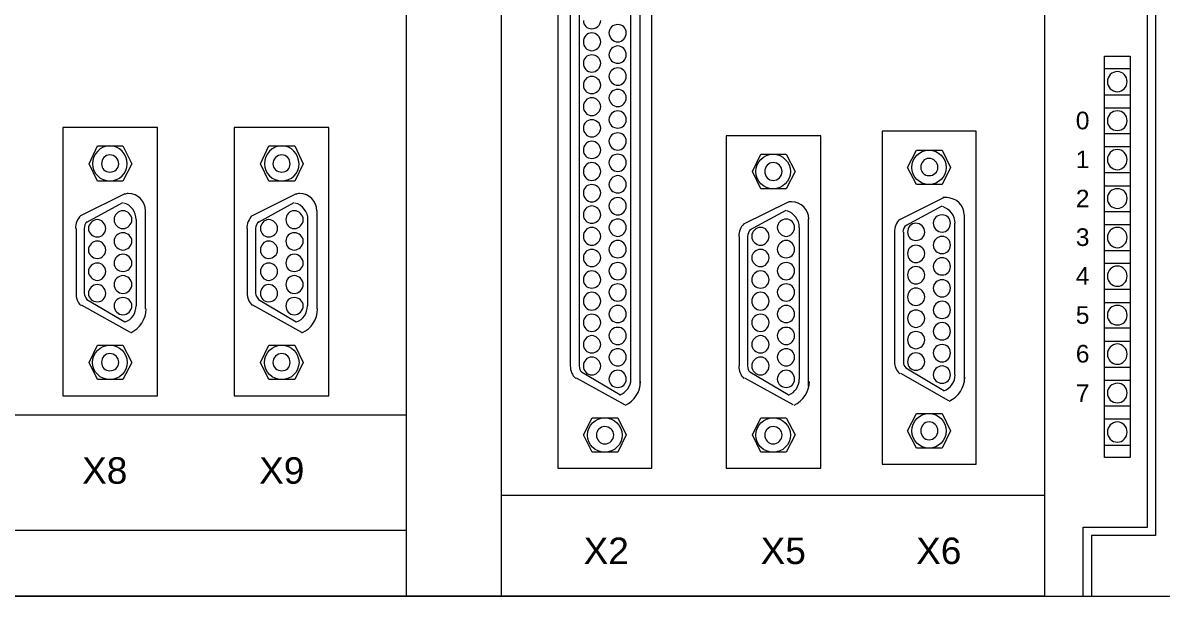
# Model space of a CAD drawing. Header units: millimetres. Extents: x -5035 to 14510, y -7775 to 12.
# Drawn here: x 1216 to 1340.8, y -1924.5 to -1861.6 of the extents above; entities that cross this region are included whole.
import ezdxf

# ---------------------------------------------------------------- set-up
doc = ezdxf.new("R2010")
doc.units = ezdxf.units.MM
doc.layers.add('eProC - L2', color=41, linetype='Continuous', lineweight=20)
doc.styles.get("Standard").update_dxf_attribs({"font": 'arial.ttf'})

msp = doc.modelspace()

# ---------------------------------------------------------------- linework, layer by layer
at = {"layer": 'eProC - L2', "lineweight": 13}
for p, q in [((1268.42, -1799.46), (1268.42, -1924.46)), ((1327.92, -1799.46), (1327.92, -1924.46)), ((1327.92, -1799.46), (1327.92, -1924.46)), ((1340.11, -1806.04), (1340.11, -1917.81)), ((1339.2, -1916.9), (1339.2, -1807.02)), ((1274.61, -1833.74), (1274.61, -1910.44)), ((1284.91, -1910.44), (1284.91, -1833.74)), ((1258, -1837.32), (1258, -1924.46)), ((1283.61, -1842.86), (1283.61, -1901.45)), ((1275.98, -1844.75), (1275.98, -1899.23)), ((1276.96, -1844.75), (1276.96, -1899.23)), ((1282.56, -1843.84), (1282.56, -1900.67)), ((1334.51, -1909.27), (1334.51, -1865.28)), ((1334.51, -1865.28), (1337.31, -1865.28)), ((1337.31, -1865.28), (1337.31, -1909.27)), ((1334.51, -1866.65), (1337.31, -1866.65)), ((1334.51, -1869.52), (1337.31, -1869.52)), ((1334.51, -1870.95), (1337.31, -1870.95)), ((1230.75, -1873.1), (1220.39, -1873.1)), ((1220.39, -1873.1), (1220.39, -1902.49)), ((1230.75, -1902.49), (1230.75, -1873.1)), ((1249.52, -1873.1), (1239.16, -1873.1)), ((1239.16, -1873.1), (1239.16, -1902.49)), ((1249.52, -1902.49), (1249.52, -1873.1)), ((1320.43, -1873.49), (1310.13, -1873.49)), ((1310.13, -1873.49), (1310.13, -1909.99)), ((1320.43, -1909.99), (1320.43, -1873.49)), ((1303.42, -1874.01), (1293.06, -1874.01)), ((1293.06, -1874.01), (1293.06, -1910.44)), ((1303.42, -1910.44), (1303.42, -1874.01)), ((1334.51, -1873.75), (1337.31, -1873.75)), ((1223.26, -1877.08), (1224.17, -1875.12)), ((1224.17, -1875.12), (1226.97, -1875.12)), ((1226.97, -1875.12), (1227.95, -1877.08)), ((1242.03, -1877.08), (1242.94, -1875.12)), ((1242.94, -1875.12), (1245.81, -1875.12)), ((1245.81, -1875.12), (1246.72, -1877.08)), ((1295.93, -1877.92), (1296.84, -1876.03)), ((1296.84, -1876.03), (1299.64, -1876.03)), ((1299.64, -1876.03), (1300.62, -1877.92)), ((1312.93, -1877.47), (1313.91, -1875.58)), ((1313.91, -1875.58), (1316.71, -1875.58)), ((1316.71, -1875.58), (1317.63, -1877.47)), ((1334.51, -1875.19), (1337.31, -1875.19)), ((1224.17, -1878.97), (1223.26, -1877.08)), ((1227.95, -1877.08), (1226.97, -1878.97)), ((1242.94, -1878.97), (1242.03, -1877.08)), ((1246.72, -1877.08), (1245.81, -1878.97)), ((1296.84, -1879.81), (1295.93, -1877.92)), ((1300.62, -1877.92), (1299.64, -1879.81)), ((1313.91, -1879.36), (1312.93, -1877.47)), ((1317.63, -1877.47), (1316.71, -1879.36)), ((1334.51, -1878.05), (1337.31, -1878.05)), ((1226.97, -1878.97), (1224.17, -1878.97)), ((1245.81, -1878.97), (1242.94, -1878.97)), ((1299.64, -1879.81), (1296.84, -1879.81)), ((1316.71, -1879.36), (1313.91, -1879.36)), ((1334.51, -1879.49), (1337.31, -1879.49)), ((1222.35, -1882.75), (1227.23, -1880.34)), ((1241.18, -1882.75), (1246, -1880.34)), ((1312.09, -1883.2), (1316.91, -1880.79)), ((1223, -1883.46), (1226.97, -1881.31)), ((1229.39, -1882.23), (1229.39, -1892.98)), ((1241.83, -1883.46), (1245.74, -1881.31)), ((1248.22, -1882.23), (1248.22, -1892.98)), ((1295.01, -1883.66), (1299.9, -1881.25)), ((1295.66, -1884.31), (1299.64, -1882.16)), ((1312.74, -1883.85), (1316.71, -1881.7)), ((1334.51, -1882.29), (1337.31, -1882.29)), ((1228.41, -1883.2), (1228.41, -1892.65)), ((1247.18, -1883.2), (1247.18, -1892.65)), ((1302.05, -1883.14), (1302.05, -1901.45)), ((1318.08, -1883.59), (1318.08, -1900.21)), ((1319.13, -1882.68), (1319.13, -1900.99)), ((1221.83, -1884.18), (1221.83, -1891.28)), ((1222.74, -1884.18), (1222.74, -1891.28)), ((1240.59, -1884.18), (1240.59, -1891.28)), ((1241.51, -1884.18), (1241.51, -1891.28)), ((1301.07, -1884.05), (1301.07, -1900.67)), ((1311.5, -1884.57), (1311.5, -1898.78)), ((1312.48, -1884.57), (1312.48, -1898.78)), ((1334.51, -1883.72), (1337.31, -1883.72)), ((1294.49, -1885.03), (1294.49, -1899.23)), ((1295.4, -1885.03), (1295.4, -1899.23)), ((1334.51, -1886.59), (1337.31, -1886.59)), ((1334.51, -1887.96), (1337.31, -1887.96)), ((1334.51, -1890.83), (1337.31, -1890.83)), ((1223, -1891.94), (1227.17, -1894.41)), ((1241.83, -1891.94), (1245.94, -1894.41)), ((1334.51, -1892.26), (1337.31, -1892.26)), ((1222.41, -1892.52), (1227.76, -1895.52)), ((1241.18, -1892.52), (1246.53, -1895.52)), ((1334.51, -1895.06), (1337.31, -1895.06)), ((1223.26, -1898.84), (1224.17, -1896.95)), ((1224.17, -1896.95), (1226.97, -1896.95)), ((1226.97, -1896.95), (1227.95, -1898.84)), ((1242.03, -1898.84), (1242.94, -1896.95)), ((1242.94, -1896.95), (1245.81, -1896.95)), ((1245.81, -1896.95), (1246.72, -1898.84)), ((1334.51, -1896.5), (1337.31, -1896.5)), ((1224.17, -1900.73), (1223.26, -1898.84)), ((1227.95, -1898.84), (1226.97, -1900.73)), ((1242.94, -1900.73), (1242.03, -1898.84)), ((1246.72, -1898.84), (1245.81, -1900.73)), ((1312.74, -1899.43), (1316.91, -1901.91)), ((1334.51, -1899.36), (1337.31, -1899.36)), ((1226.97, -1900.73), (1224.17, -1900.73)), ((1245.81, -1900.73), (1242.94, -1900.73)), ((1276.63, -1900.54), (1281.91, -1903.47)), ((1277.22, -1899.89), (1281.39, -1902.36)), ((1295.08, -1900.54), (1300.36, -1903.47)), ((1295.66, -1899.89), (1299.84, -1902.36)), ((1312.15, -1900.02), (1317.43, -1903.01)), ((1334.51, -1900.8), (1337.31, -1900.8)), ((1220.39, -1902.49), (1230.75, -1902.49)), ((1239.16, -1902.49), (1249.52, -1902.49)), ((1334.51, -1903.6), (1337.31, -1903.6)), ((1213.48, -1904.58), (1258, -1904.58)), ((1312.93, -1906.34), (1313.91, -1904.45)), ((1313.91, -1904.45), (1316.71, -1904.45)), ((1316.71, -1904.45), (1317.63, -1906.34)), ((1277.42, -1906.79), (1278.39, -1904.91)), ((1278.39, -1904.91), (1281.2, -1904.91)), ((1281.2, -1904.91), (1282.11, -1906.79)), ((1295.93, -1906.79), (1296.84, -1904.91)), ((1296.84, -1904.91), (1299.64, -1904.91)), ((1299.64, -1904.91), (1300.62, -1906.79)), ((1334.51, -1905.04), (1337.31, -1905.04)), ((1278.39, -1908.68), (1277.42, -1906.79)), ((1282.11, -1906.79), (1281.2, -1908.68)), ((1296.84, -1908.68), (1295.93, -1906.79)), ((1300.62, -1906.79), (1299.64, -1908.68)), ((1313.91, -1908.23), (1312.93, -1906.34)), ((1317.63, -1906.34), (1316.71, -1908.23)), ((1316.71, -1908.23), (1313.91, -1908.23)), ((1334.51, -1907.9), (1337.31, -1907.9)), ((1281.2, -1908.68), (1278.39, -1908.68)), ((1299.64, -1908.68), (1296.84, -1908.68)), ((1337.31, -1909.27), (1334.51, -1909.27)), ((1274.61, -1910.44), (1284.91, -1910.44)), ((1293.06, -1910.44), (1303.42, -1910.44)), ((1310.13, -1909.99), (1320.43, -1909.99)), ((1268.42, -1913.38), (1327.92, -1913.38)), ((1171.12, -1917.22), (1258, -1917.22)), ((1332.16, -1924.46), (1332.16, -1916.9)), ((1332.16, -1916.9), (1339.2, -1916.9)), ((1340.11, -1917.81), (1333.07, -1917.81)), ((1333.07, -1917.81), (1333.07, -1924.46)), ((1327.92, -1924.46), (1169.23, -1924.46)), ((1327.92, -1924.46), (1369.24, -1924.46))]:
    msp.add_line(p, q, dxfattribs=at)
at = {"layer": 'eProC - L2', "color": 251, "lineweight": 9, "true_color": 0x535353}
msp.add_line((1169.23, -1924.46), (1369.24, -1924.46), dxfattribs=at)
at = {"layer": 'eProC - L2', "lineweight": 13}
for centre in [(1298.2, -1877.93), (1298.2, -1877.93), (1315.28, -1877.47), (1315.28, -1877.47), (1225.54, -1898.84), (1244.37, -1898.84), (1315.28, -1906.34), (1279.76, -1906.8), (1298.2, -1906.8)]:
    msp.add_circle(centre, 1.89, dxfattribs=at)
for centre, radius, start, end in [((1335.95, -1872.4), 1.03, 269.2488, 0.6789), ((1225.54, -1877.07), 1.89, 180.0369, 359.9631), ((1225.54, -1877.07), 1.89, 180.0369, 359.9631), ((1244.38, -1877.07), 1.89, 180.0282, 359.9631), ((1244.38, -1877.07), 1.89, 180.0282, 359.9631), ((1335.95, -1880.84), 1.03, 359.3106, 90.688), ((1227.56, -1882.23), 1.89, 0.0282, 89.9298), ((1246.33, -1882.23), 1.89, 0.0369, 89.9618), ((1317.23, -1882.68), 1.89, 0.0369, 89.9618), ((1300.22, -1883.14), 1.89, 0.0369, 89.9618), ((1223.78, -1884.17), 2.02, 135.2107, 180.2671), ((1223.81, -1884.17), 1.08, 134.1908, 180.5564), ((1242.59, -1884.17), 1.08, 134.3107, 180.4365), ((1313.52, -1884.56), 2.02, 135.2391, 180.293), ((1245.43, -1892.98), 2.85, 293.9216, 0.0153), ((1335.95, -1893.71), 1.03, 269.265, 0.7363), ((1280.82, -1900.93), 2.85, 293.9635, 0.0149), ((1316.34, -1900.47), 2.85, 293.9635, 0.0149), ((1335.95, -1902.16), 1.03, 359.3211, 90.7512)]:
    msp.add_arc(centre, radius, start, end, dxfattribs=at)
for points in [[(1277.41, -1861.37), (1277.41, -1861.89), (1277.81, -1862.28), (1278.33, -1862.28)], [(1278.33, -1862.28), (1278.85, -1862.28), (1279.31, -1861.89), (1279.31, -1861.37)], [(1281.2, -1861.83), (1280.67, -1861.83), (1280.22, -1862.22), (1280.22, -1862.74)], [(1282.11, -1862.74), (1282.11, -1862.22), (1281.72, -1861.83), (1281.2, -1861.83)], [(1278.33, -1862.74), (1277.81, -1862.74), (1277.41, -1863.19), (1277.41, -1863.72)], [(1279.31, -1863.72), (1279.31, -1863.19), (1278.85, -1862.74), (1278.33, -1862.74)], [(1280.22, -1862.74), (1280.22, -1863.26), (1280.67, -1863.72), (1281.2, -1863.72)], [(1281.2, -1863.72), (1281.72, -1863.72), (1282.11, -1863.26), (1282.11, -1862.74)], [(1277.41, -1863.72), (1277.41, -1864.24), (1277.81, -1864.69), (1278.33, -1864.69)], [(1278.33, -1864.69), (1278.85, -1864.69), (1279.31, -1864.24), (1279.31, -1863.72)], [(1281.2, -1864.17), (1280.67, -1864.17), (1280.22, -1864.63), (1280.22, -1865.15)], [(1282.11, -1865.15), (1282.11, -1864.63), (1281.72, -1864.17), (1281.2, -1864.17)], [(1278.33, -1865.15), (1277.81, -1865.15), (1277.41, -1865.54), (1277.41, -1866.06)], [(1277.41, -1866.06), (1277.41, -1866.58), (1277.81, -1867.04), (1278.33, -1867.04)], [(1279.31, -1866.06), (1279.31, -1865.54), (1278.85, -1865.15), (1278.33, -1865.15)], [(1278.33, -1867.04), (1278.85, -1867.04), (1279.31, -1866.58), (1279.31, -1866.06)], [(1280.22, -1865.15), (1280.22, -1865.67), (1280.67, -1866.06), (1281.2, -1866.06)], [(1281.2, -1866.06), (1281.72, -1866.06), (1282.11, -1865.67), (1282.11, -1865.15)], [(1281.2, -1866.58), (1280.67, -1866.58), (1280.22, -1866.98), (1280.22, -1867.5)], [(1282.11, -1867.5), (1282.11, -1866.98), (1281.72, -1866.58), (1281.2, -1866.58)], [(1335.94, -1866.97), (1335.29, -1866.97), (1334.83, -1867.5), (1334.83, -1868.08)], [(1336.98, -1868.08), (1336.98, -1867.5), (1336.52, -1866.97), (1335.94, -1866.97)], [(1278.33, -1867.5), (1277.81, -1867.5), (1277.41, -1867.95), (1277.41, -1868.47)], [(1277.41, -1868.47), (1277.41, -1868.99), (1277.81, -1869.39), (1278.33, -1869.39)], [(1279.31, -1868.47), (1279.31, -1867.95), (1278.85, -1867.5), (1278.33, -1867.5)], [(1278.33, -1869.39), (1278.85, -1869.39), (1279.31, -1868.99), (1279.31, -1868.47)], [(1280.22, -1867.5), (1280.22, -1868.02), (1280.67, -1868.47), (1281.2, -1868.47)], [(1281.2, -1868.47), (1281.72, -1868.47), (1282.11, -1868.02), (1282.11, -1867.5)], [(1334.83, -1868.08), (1334.83, -1868.67), (1335.29, -1869.19), (1335.94, -1869.19)], [(1335.94, -1869.19), (1336.52, -1869.19), (1336.98, -1868.67), (1336.98, -1868.08)], [(1278.33, -1869.84), (1277.81, -1869.84), (1277.41, -1870.3), (1277.41, -1870.82)], [(1279.31, -1870.82), (1279.31, -1870.3), (1278.85, -1869.84), (1278.33, -1869.84)], [(1281.2, -1868.93), (1280.67, -1868.93), (1280.22, -1869.32), (1280.22, -1869.84)], [(1280.22, -1869.84), (1280.22, -1870.36), (1280.67, -1870.82), (1281.2, -1870.82)], [(1282.11, -1869.84), (1282.11, -1869.32), (1281.72, -1868.93), (1281.2, -1868.93)], [(1281.2, -1870.82), (1281.72, -1870.82), (1282.11, -1870.36), (1282.11, -1869.84)], [(1277.41, -1870.82), (1277.41, -1871.34), (1277.81, -1871.8), (1278.33, -1871.8)], [(1278.33, -1871.8), (1278.85, -1871.8), (1279.31, -1871.34), (1279.31, -1870.82)], [(1278.33, -1872.25), (1277.81, -1872.25), (1277.41, -1872.64), (1277.41, -1873.17)], [(1279.31, -1873.17), (1279.31, -1872.64), (1278.85, -1872.25), (1278.33, -1872.25)], [(1281.2, -1871.28), (1280.67, -1871.28), (1280.22, -1871.73), (1280.22, -1872.25)], [(1280.22, -1872.25), (1280.22, -1872.77), (1280.67, -1873.17), (1281.2, -1873.17)], [(1282.11, -1872.25), (1282.11, -1871.73), (1281.72, -1871.28), (1281.2, -1871.28)], [(1281.2, -1873.17), (1281.72, -1873.17), (1282.11, -1872.77), (1282.11, -1872.25)], [(1335.94, -1871.28), (1335.29, -1871.28), (1334.83, -1871.73), (1334.83, -1872.38)], [(1334.83, -1872.38), (1334.83, -1872.97), (1335.29, -1873.43), (1335.94, -1873.43)], [(1336.98, -1872.38), (1336.98, -1871.73), (1336.52, -1871.28), (1335.94, -1871.28)], [(1277.41, -1873.17), (1277.41, -1873.69), (1277.81, -1874.14), (1278.33, -1874.14)], [(1278.33, -1874.14), (1278.85, -1874.14), (1279.31, -1873.69), (1279.31, -1873.17)], [(1278.33, -1874.6), (1277.81, -1874.6), (1277.41, -1875.06), (1277.41, -1875.58)], [(1279.31, -1875.58), (1279.31, -1875.06), (1278.85, -1874.6), (1278.33, -1874.6)], [(1281.2, -1873.69), (1280.67, -1873.69), (1280.22, -1874.08), (1280.22, -1874.6)], [(1280.22, -1874.6), (1280.22, -1875.12), (1280.67, -1875.58), (1281.2, -1875.58)], [(1282.11, -1874.6), (1282.11, -1874.08), (1281.72, -1873.69), (1281.2, -1873.69)], [(1281.2, -1875.58), (1281.72, -1875.58), (1282.11, -1875.12), (1282.11, -1874.6)], [(1225.54, -1875.12), (1224.5, -1875.12), (1223.65, -1875.97), (1223.65, -1877.08)], [(1225.54, -1875.12), (1224.5, -1875.12), (1223.65, -1875.97), (1223.65, -1877.08)], [(1225.54, -1876.1), (1225.02, -1876.1), (1224.63, -1876.55), (1224.63, -1877.08)], [(1227.43, -1877.08), (1227.43, -1875.97), (1226.58, -1875.12), (1225.54, -1875.12)], [(1227.43, -1877.08), (1227.43, -1875.97), (1226.58, -1875.12), (1225.54, -1875.12)], [(1226.52, -1877.08), (1226.52, -1876.55), (1226.06, -1876.1), (1225.54, -1876.1)], [(1244.37, -1875.12), (1243.33, -1875.12), (1242.48, -1875.97), (1242.48, -1877.08)], [(1244.37, -1875.12), (1243.33, -1875.12), (1242.48, -1875.97), (1242.48, -1877.08)], [(1244.37, -1876.1), (1243.85, -1876.1), (1243.4, -1876.55), (1243.4, -1877.08)], [(1246.26, -1877.08), (1246.26, -1875.97), (1245.42, -1875.12), (1244.37, -1875.12)], [(1246.26, -1877.08), (1246.26, -1875.97), (1245.42, -1875.12), (1244.37, -1875.12)], [(1245.29, -1877.08), (1245.29, -1876.55), (1244.89, -1876.1), (1244.37, -1876.1)], [(1277.41, -1875.58), (1277.41, -1876.1), (1277.81, -1876.49), (1278.33, -1876.49)], [(1278.33, -1876.49), (1278.85, -1876.49), (1279.31, -1876.1), (1279.31, -1875.58)], [(1281.2, -1876.03), (1280.67, -1876.03), (1280.22, -1876.43), (1280.22, -1876.95)], [(1282.11, -1876.95), (1282.11, -1876.43), (1281.72, -1876.03), (1281.2, -1876.03)], [(1335.94, -1875.51), (1335.29, -1875.51), (1334.83, -1876.03), (1334.83, -1876.62)], [(1336.98, -1876.62), (1336.98, -1876.03), (1336.52, -1875.51), (1335.94, -1875.51)], [(1224.63, -1877.08), (1224.63, -1877.6), (1225.02, -1877.99), (1225.54, -1877.99)], [(1225.54, -1877.99), (1226.06, -1877.99), (1226.52, -1877.6), (1226.52, -1877.08)], [(1243.4, -1877.08), (1243.4, -1877.6), (1243.85, -1877.99), (1244.37, -1877.99)], [(1244.37, -1877.99), (1244.89, -1877.99), (1245.29, -1877.6), (1245.29, -1877.08)], [(1278.33, -1876.95), (1277.81, -1876.95), (1277.41, -1877.4), (1277.41, -1877.92)], [(1279.31, -1877.92), (1279.31, -1877.4), (1278.85, -1876.95), (1278.33, -1876.95)], [(1280.22, -1876.95), (1280.22, -1877.47), (1280.67, -1877.92), (1281.2, -1877.92)], [(1281.2, -1877.92), (1281.72, -1877.92), (1282.11, -1877.47), (1282.11, -1876.95)], [(1298.2, -1876.95), (1297.68, -1876.95), (1297.29, -1877.4), (1297.29, -1877.92)], [(1299.18, -1877.92), (1299.18, -1877.4), (1298.73, -1876.95), (1298.2, -1876.95)], [(1315.28, -1876.49), (1314.76, -1876.49), (1314.37, -1876.95), (1314.37, -1877.47)], [(1316.26, -1877.47), (1316.26, -1876.95), (1315.8, -1876.49), (1315.28, -1876.49)], [(1334.83, -1876.62), (1334.83, -1877.21), (1335.29, -1877.73), (1335.94, -1877.73)], [(1335.94, -1877.73), (1336.52, -1877.73), (1336.98, -1877.21), (1336.98, -1876.62)], [(1277.41, -1877.92), (1277.41, -1878.44), (1277.81, -1878.9), (1278.33, -1878.9)], [(1278.33, -1878.9), (1278.85, -1878.9), (1279.31, -1878.44), (1279.31, -1877.92)], [(1281.2, -1878.38), (1280.67, -1878.38), (1280.22, -1878.84), (1280.22, -1879.36)], [(1282.11, -1879.36), (1282.11, -1878.84), (1281.72, -1878.38), (1281.2, -1878.38)], [(1297.29, -1877.92), (1297.29, -1878.44), (1297.68, -1878.9), (1298.2, -1878.9)], [(1298.2, -1878.9), (1298.73, -1878.9), (1299.18, -1878.44), (1299.18, -1877.92)], [(1314.37, -1877.47), (1314.37, -1877.99), (1314.76, -1878.38), (1315.28, -1878.38)], [(1315.28, -1878.38), (1315.8, -1878.38), (1316.26, -1877.99), (1316.26, -1877.47)], [(1278.33, -1879.36), (1277.81, -1879.36), (1277.41, -1879.75), (1277.41, -1880.27)], [(1279.31, -1880.27), (1279.31, -1879.75), (1278.85, -1879.36), (1278.33, -1879.36)], [(1280.22, -1879.36), (1280.22, -1879.88), (1280.67, -1880.27), (1281.2, -1880.27)], [(1281.2, -1880.27), (1281.72, -1880.27), (1282.11, -1879.88), (1282.11, -1879.36)], [(1335.94, -1879.81), (1335.29, -1879.81), (1334.83, -1880.27), (1334.83, -1880.86)], [(1227.56, -1880.34), (1227.37, -1880.34), (1227.23, -1880.4), (1227.1, -1880.4)], [(1246.33, -1880.34), (1246.2, -1880.34), (1246, -1880.4), (1245.87, -1880.4)], [(1277.41, -1880.27), (1277.41, -1880.79), (1277.81, -1881.25), (1278.33, -1881.25)], [(1278.33, -1881.25), (1278.85, -1881.25), (1279.31, -1880.79), (1279.31, -1880.27)], [(1281.2, -1880.79), (1280.67, -1880.79), (1280.22, -1881.18), (1280.22, -1881.7)], [(1282.11, -1881.7), (1282.11, -1881.18), (1281.72, -1880.79), (1281.2, -1880.79)], [(1317.24, -1880.79), (1317.11, -1880.79), (1316.97, -1880.79), (1316.78, -1880.79)], [(1334.83, -1880.86), (1334.83, -1881.51), (1335.29, -1881.96), (1335.94, -1881.96)], [(1335.94, -1881.96), (1336.52, -1881.96), (1336.98, -1881.51), (1336.98, -1880.86)], [(1226.97, -1882.22), (1226.45, -1882.22), (1226, -1882.68), (1226, -1883.2)], [(1227.95, -1883.2), (1227.95, -1882.68), (1227.49, -1882.22), (1226.97, -1882.22)], [(1228.41, -1883.2), (1228.41, -1882.36), (1227.89, -1881.57), (1227.04, -1881.38)], [(1245.74, -1882.22), (1245.22, -1882.22), (1244.83, -1882.68), (1244.83, -1883.2)], [(1246.72, -1883.2), (1246.72, -1882.68), (1246.26, -1882.22), (1245.74, -1882.22)], [(1247.24, -1883.2), (1247.24, -1882.36), (1246.66, -1881.57), (1245.81, -1881.38)], [(1278.33, -1881.7), (1277.81, -1881.7), (1277.41, -1882.16), (1277.41, -1882.68)], [(1279.31, -1882.68), (1279.31, -1882.16), (1278.85, -1881.7), (1278.33, -1881.7)], [(1280.22, -1881.7), (1280.22, -1882.22), (1280.67, -1882.68), (1281.2, -1882.68)], [(1281.2, -1882.68), (1281.72, -1882.68), (1282.11, -1882.22), (1282.11, -1881.7)], [(1301.07, -1884.05), (1301.07, -1883.2), (1300.49, -1882.49), (1299.71, -1882.23)], [(1300.23, -1881.25), (1300.03, -1881.25), (1299.9, -1881.25), (1299.77, -1881.31)], [(1318.15, -1883.59), (1318.15, -1882.75), (1317.56, -1882.03), (1316.78, -1881.77)], [(1224.17, -1883.2), (1223.65, -1883.2), (1223.19, -1883.66), (1223.19, -1884.18)], [(1225.08, -1884.18), (1225.08, -1883.66), (1224.69, -1883.2), (1224.17, -1883.2)], [(1226, -1883.2), (1226, -1883.72), (1226.45, -1884.18), (1226.97, -1884.18)], [(1226.97, -1884.18), (1227.49, -1884.18), (1227.95, -1883.72), (1227.95, -1883.2)], [(1241.12, -1882.75), (1240.79, -1883.14), (1240.53, -1883.66), (1240.53, -1884.18)], [(1242.94, -1883.2), (1242.42, -1883.2), (1242.03, -1883.66), (1242.03, -1884.18)], [(1243.92, -1884.18), (1243.92, -1883.66), (1243.46, -1883.2), (1242.94, -1883.2)], [(1244.83, -1883.2), (1244.83, -1883.72), (1245.22, -1884.18), (1245.74, -1884.18)], [(1245.74, -1884.18), (1246.26, -1884.18), (1246.72, -1883.72), (1246.72, -1883.2)], [(1277.41, -1882.68), (1277.41, -1883.2), (1277.81, -1883.59), (1278.33, -1883.59)], [(1278.33, -1883.59), (1278.85, -1883.59), (1279.31, -1883.2), (1279.31, -1882.68)], [(1281.2, -1883.14), (1280.67, -1883.14), (1280.22, -1883.53), (1280.22, -1884.05)], [(1282.11, -1884.05), (1282.11, -1883.53), (1281.72, -1883.14), (1281.2, -1883.14)], [(1299.64, -1883.14), (1299.12, -1883.14), (1298.66, -1883.53), (1298.66, -1884.05)], [(1300.55, -1884.05), (1300.55, -1883.53), (1300.16, -1883.14), (1299.64, -1883.14)], [(1313.84, -1883.59), (1313.32, -1883.59), (1312.93, -1884.05), (1312.93, -1884.57)], [(1314.82, -1884.57), (1314.82, -1884.05), (1314.37, -1883.59), (1313.84, -1883.59)], [(1316.71, -1882.68), (1316.19, -1882.68), (1315.74, -1883.07), (1315.74, -1883.59)], [(1315.74, -1883.59), (1315.74, -1884.11), (1316.19, -1884.57), (1316.71, -1884.57)], [(1317.63, -1883.59), (1317.63, -1883.07), (1317.23, -1882.68), (1316.71, -1882.68)], [(1316.71, -1884.57), (1317.23, -1884.57), (1317.63, -1884.11), (1317.63, -1883.59)], [(1223.19, -1884.18), (1223.19, -1884.7), (1223.65, -1885.09), (1224.17, -1885.09)], [(1224.17, -1885.09), (1224.69, -1885.09), (1225.08, -1884.7), (1225.08, -1884.18)], [(1226.97, -1884.64), (1226.45, -1884.64), (1226, -1885.03), (1226, -1885.55)], [(1227.95, -1885.55), (1227.95, -1885.03), (1227.49, -1884.64), (1226.97, -1884.64)], [(1242.03, -1884.18), (1242.03, -1884.7), (1242.42, -1885.09), (1242.94, -1885.09)], [(1242.94, -1885.09), (1243.46, -1885.09), (1243.92, -1884.7), (1243.92, -1884.18)], [(1245.74, -1884.64), (1245.22, -1884.64), (1244.83, -1885.03), (1244.83, -1885.55)], [(1246.72, -1885.55), (1246.72, -1885.03), (1246.26, -1884.64), (1245.74, -1884.64)], [(1278.33, -1884.05), (1277.81, -1884.05), (1277.41, -1884.51), (1277.41, -1885.03)], [(1279.31, -1885.03), (1279.31, -1884.51), (1278.85, -1884.05), (1278.33, -1884.05)], [(1280.22, -1884.05), (1280.22, -1884.57), (1280.67, -1885.03), (1281.2, -1885.03)], [(1281.2, -1885.03), (1281.72, -1885.03), (1282.11, -1884.57), (1282.11, -1884.05)], [(1295.01, -1883.66), (1294.62, -1883.98), (1294.43, -1884.51), (1294.43, -1885.03)], [(1295.73, -1884.31), (1295.53, -1884.51), (1295.4, -1884.77), (1295.4, -1885.03)], [(1296.84, -1884.05), (1296.31, -1884.05), (1295.86, -1884.51), (1295.86, -1885.03)], [(1297.75, -1885.03), (1297.75, -1884.51), (1297.36, -1884.05), (1296.84, -1884.05)], [(1298.66, -1884.05), (1298.66, -1884.57), (1299.12, -1885.03), (1299.64, -1885.03)], [(1299.64, -1885.03), (1300.16, -1885.03), (1300.55, -1884.57), (1300.55, -1884.05)], [(1312.8, -1883.79), (1312.54, -1883.98), (1312.41, -1884.24), (1312.41, -1884.57)], [(1312.93, -1884.57), (1312.93, -1885.09), (1313.32, -1885.48), (1313.84, -1885.48)], [(1313.84, -1885.48), (1314.37, -1885.48), (1314.82, -1885.09), (1314.82, -1884.57)], [(1335.94, -1884.05), (1335.29, -1884.05), (1334.83, -1884.57), (1334.83, -1885.16)], [(1336.98, -1885.16), (1336.98, -1884.57), (1336.52, -1884.05), (1335.94, -1884.05)], [(1224.17, -1885.55), (1223.65, -1885.55), (1223.19, -1886), (1223.19, -1886.53)], [(1225.08, -1886.53), (1225.08, -1886), (1224.69, -1885.55), (1224.17, -1885.55)], [(1226, -1885.55), (1226, -1886.07), (1226.45, -1886.53), (1226.97, -1886.53)], [(1226.97, -1886.53), (1227.49, -1886.53), (1227.95, -1886.07), (1227.95, -1885.55)], [(1242.94, -1885.55), (1242.42, -1885.55), (1242.03, -1886), (1242.03, -1886.53)], [(1243.92, -1886.53), (1243.92, -1886), (1243.46, -1885.55), (1242.94, -1885.55)], [(1244.83, -1885.55), (1244.83, -1886.07), (1245.22, -1886.53), (1245.74, -1886.53)], [(1245.74, -1886.53), (1246.26, -1886.53), (1246.72, -1886.07), (1246.72, -1885.55)], [(1277.41, -1885.03), (1277.41, -1885.55), (1277.81, -1886), (1278.33, -1886)], [(1278.33, -1886), (1278.85, -1886), (1279.31, -1885.55), (1279.31, -1885.03)], [(1281.2, -1885.48), (1280.67, -1885.48), (1280.22, -1885.94), (1280.22, -1886.46)], [(1282.11, -1886.46), (1282.11, -1885.94), (1281.72, -1885.48), (1281.2, -1885.48)], [(1295.86, -1885.03), (1295.86, -1885.55), (1296.31, -1886), (1296.84, -1886)], [(1296.84, -1886), (1297.36, -1886), (1297.75, -1885.55), (1297.75, -1885.03)], [(1299.64, -1885.48), (1299.12, -1885.48), (1298.66, -1885.94), (1298.66, -1886.46)], [(1300.55, -1886.46), (1300.55, -1885.94), (1300.16, -1885.48), (1299.64, -1885.48)], [(1313.84, -1886.01), (1313.32, -1886.01), (1312.93, -1886.4), (1312.93, -1886.92)], [(1314.82, -1886.92), (1314.82, -1886.4), (1314.37, -1886.01), (1313.84, -1886.01)], [(1316.71, -1885.03), (1316.19, -1885.03), (1315.74, -1885.48), (1315.74, -1886)], [(1315.74, -1886), (1315.74, -1886.53), (1316.19, -1886.92), (1316.71, -1886.92)], [(1317.63, -1886), (1317.63, -1885.48), (1317.23, -1885.03), (1316.71, -1885.03)], [(1316.71, -1886.92), (1317.23, -1886.92), (1317.63, -1886.53), (1317.63, -1886)], [(1334.83, -1885.16), (1334.83, -1885.75), (1335.29, -1886.27), (1335.94, -1886.27)], [(1335.94, -1886.27), (1336.52, -1886.27), (1336.98, -1885.75), (1336.98, -1885.16)], [(1223.19, -1886.53), (1223.19, -1887.05), (1223.65, -1887.44), (1224.17, -1887.44)], [(1224.17, -1887.44), (1224.69, -1887.44), (1225.08, -1887.05), (1225.08, -1886.53)], [(1226.97, -1886.98), (1226.45, -1886.98), (1226, -1887.44), (1226, -1887.96)], [(1227.95, -1887.96), (1227.95, -1887.44), (1227.49, -1886.98), (1226.97, -1886.98)], [(1242.03, -1886.53), (1242.03, -1887.05), (1242.42, -1887.44), (1242.94, -1887.44)], [(1242.94, -1887.44), (1243.46, -1887.44), (1243.92, -1887.05), (1243.92, -1886.53)], [(1245.74, -1886.98), (1245.22, -1886.98), (1244.83, -1887.44), (1244.83, -1887.96)], [(1246.72, -1887.96), (1246.72, -1887.44), (1246.26, -1886.98), (1245.74, -1886.98)], [(1278.33, -1886.46), (1277.81, -1886.46), (1277.41, -1886.85), (1277.41, -1887.37)], [(1277.41, -1887.37), (1277.41, -1887.89), (1277.81, -1888.35), (1278.33, -1888.35)], [(1279.31, -1887.37), (1279.31, -1886.85), (1278.85, -1886.46), (1278.33, -1886.46)], [(1278.33, -1888.35), (1278.85, -1888.35), (1279.31, -1887.89), (1279.31, -1887.37)], [(1280.22, -1886.46), (1280.22, -1886.98), (1280.67, -1887.37), (1281.2, -1887.37)], [(1281.2, -1887.37), (1281.72, -1887.37), (1282.11, -1886.98), (1282.11, -1886.46)], [(1296.84, -1886.46), (1296.31, -1886.46), (1295.86, -1886.85), (1295.86, -1887.37)], [(1295.86, -1887.37), (1295.86, -1887.89), (1296.31, -1888.35), (1296.84, -1888.35)], [(1297.75, -1887.37), (1297.75, -1886.85), (1297.36, -1886.46), (1296.84, -1886.46)], [(1296.84, -1888.35), (1297.36, -1888.35), (1297.75, -1887.89), (1297.75, -1887.37)], [(1298.66, -1886.46), (1298.66, -1886.98), (1299.12, -1887.37), (1299.64, -1887.37)], [(1299.64, -1887.37), (1300.16, -1887.37), (1300.55, -1886.98), (1300.55, -1886.46)], [(1312.93, -1886.92), (1312.93, -1887.44), (1313.32, -1887.9), (1313.84, -1887.9)], [(1313.84, -1887.9), (1314.37, -1887.9), (1314.82, -1887.44), (1314.82, -1886.92)], [(1316.71, -1887.37), (1316.19, -1887.37), (1315.74, -1887.83), (1315.74, -1888.35)], [(1317.63, -1888.35), (1317.63, -1887.83), (1317.23, -1887.37), (1316.71, -1887.37)], [(1224.17, -1887.96), (1223.65, -1887.96), (1223.19, -1888.35), (1223.19, -1888.87)], [(1225.08, -1888.87), (1225.08, -1888.35), (1224.69, -1887.96), (1224.17, -1887.96)], [(1226, -1887.96), (1226, -1888.48), (1226.45, -1888.87), (1226.97, -1888.87)], [(1226.97, -1888.87), (1227.49, -1888.87), (1227.95, -1888.48), (1227.95, -1887.96)], [(1242.94, -1887.96), (1242.42, -1887.96), (1242.03, -1888.35), (1242.03, -1888.87)], [(1243.92, -1888.87), (1243.92, -1888.35), (1243.46, -1887.96), (1242.94, -1887.96)], [(1244.83, -1887.96), (1244.83, -1888.48), (1245.22, -1888.87), (1245.74, -1888.87)], [(1245.74, -1888.87), (1246.26, -1888.87), (1246.72, -1888.48), (1246.72, -1887.96)], [(1281.2, -1887.9), (1280.67, -1887.9), (1280.22, -1888.29), (1280.22, -1888.81)], [(1282.11, -1888.81), (1282.11, -1888.29), (1281.72, -1887.9), (1281.2, -1887.9)], [(1299.64, -1887.9), (1299.12, -1887.9), (1298.66, -1888.29), (1298.66, -1888.81)], [(1300.55, -1888.81), (1300.55, -1888.29), (1300.16, -1887.9), (1299.64, -1887.9)], [(1313.84, -1888.35), (1313.32, -1888.35), (1312.93, -1888.74), (1312.93, -1889.26)], [(1314.82, -1889.26), (1314.82, -1888.74), (1314.37, -1888.35), (1313.84, -1888.35)], [(1315.74, -1888.35), (1315.74, -1888.87), (1316.19, -1889.26), (1316.71, -1889.26)], [(1316.71, -1889.26), (1317.23, -1889.26), (1317.63, -1888.87), (1317.63, -1888.35)], [(1335.94, -1888.29), (1335.29, -1888.29), (1334.83, -1888.81), (1334.83, -1889.39)], [(1336.98, -1889.39), (1336.98, -1888.81), (1336.52, -1888.29), (1335.94, -1888.29)], [(1223.19, -1888.87), (1223.19, -1889.39), (1223.65, -1889.85), (1224.17, -1889.85)], [(1224.17, -1889.85), (1224.69, -1889.85), (1225.08, -1889.39), (1225.08, -1888.87)], [(1226.97, -1889.33), (1226.45, -1889.33), (1226, -1889.79), (1226, -1890.31)], [(1227.95, -1890.31), (1227.95, -1889.79), (1227.49, -1889.33), (1226.97, -1889.33)], [(1242.03, -1888.87), (1242.03, -1889.39), (1242.42, -1889.85), (1242.94, -1889.85)], [(1242.94, -1889.85), (1243.46, -1889.85), (1243.92, -1889.39), (1243.92, -1888.87)], [(1245.74, -1889.33), (1245.22, -1889.33), (1244.83, -1889.79), (1244.83, -1890.31)], [(1246.72, -1890.31), (1246.72, -1889.79), (1246.26, -1889.33), (1245.74, -1889.33)], [(1278.33, -1888.81), (1277.81, -1888.81), (1277.41, -1889.26), (1277.41, -1889.79)], [(1277.41, -1889.79), (1277.41, -1890.31), (1277.81, -1890.7), (1278.33, -1890.7)], [(1279.31, -1889.79), (1279.31, -1889.26), (1278.85, -1888.81), (1278.33, -1888.81)], [(1278.33, -1890.7), (1278.85, -1890.7), (1279.31, -1890.31), (1279.31, -1889.79)], [(1280.22, -1888.81), (1280.22, -1889.33), (1280.67, -1889.79), (1281.2, -1889.79)], [(1281.2, -1889.79), (1281.72, -1889.79), (1282.11, -1889.33), (1282.11, -1888.81)], [(1296.84, -1888.81), (1296.31, -1888.81), (1295.86, -1889.26), (1295.86, -1889.79)], [(1295.86, -1889.79), (1295.86, -1890.31), (1296.31, -1890.7), (1296.84, -1890.7)], [(1297.75, -1889.79), (1297.75, -1889.26), (1297.36, -1888.81), (1296.84, -1888.81)], [(1296.84, -1890.7), (1297.36, -1890.7), (1297.75, -1890.31), (1297.75, -1889.79)], [(1298.66, -1888.81), (1298.66, -1889.33), (1299.12, -1889.79), (1299.64, -1889.79)], [(1299.64, -1889.79), (1300.16, -1889.79), (1300.55, -1889.33), (1300.55, -1888.81)], [(1312.93, -1889.26), (1312.93, -1889.79), (1313.32, -1890.24), (1313.84, -1890.24)], [(1313.84, -1890.24), (1314.37, -1890.24), (1314.82, -1889.79), (1314.82, -1889.26)], [(1316.71, -1889.79), (1316.19, -1889.79), (1315.74, -1890.18), (1315.74, -1890.7)], [(1317.63, -1890.7), (1317.63, -1890.18), (1317.23, -1889.79), (1316.71, -1889.79)], [(1334.83, -1889.39), (1334.83, -1889.98), (1335.29, -1890.5), (1335.94, -1890.5)], [(1335.94, -1890.5), (1336.52, -1890.5), (1336.98, -1889.98), (1336.98, -1889.39)], [(1224.17, -1890.31), (1223.65, -1890.31), (1223.19, -1890.76), (1223.19, -1891.28)], [(1225.08, -1891.28), (1225.08, -1890.76), (1224.69, -1890.31), (1224.17, -1890.31)], [(1226, -1890.31), (1226, -1890.83), (1226.45, -1891.28), (1226.97, -1891.28)], [(1226.97, -1891.28), (1227.49, -1891.28), (1227.95, -1890.83), (1227.95, -1890.31)], [(1242.94, -1890.31), (1242.42, -1890.31), (1242.03, -1890.76), (1242.03, -1891.28)], [(1243.92, -1891.28), (1243.92, -1890.76), (1243.46, -1890.31), (1242.94, -1890.31)], [(1244.83, -1890.31), (1244.83, -1890.83), (1245.22, -1891.28), (1245.74, -1891.28)], [(1245.74, -1891.28), (1246.26, -1891.28), (1246.72, -1890.83), (1246.72, -1890.31)], [(1281.2, -1890.24), (1280.67, -1890.24), (1280.22, -1890.63), (1280.22, -1891.15)], [(1282.11, -1891.15), (1282.11, -1890.63), (1281.72, -1890.24), (1281.2, -1890.24)], [(1299.64, -1890.24), (1299.12, -1890.24), (1298.66, -1890.63), (1298.66, -1891.15)], [(1300.55, -1891.15), (1300.55, -1890.63), (1300.16, -1890.24), (1299.64, -1890.24)], [(1313.84, -1890.7), (1313.32, -1890.7), (1312.93, -1891.15), (1312.93, -1891.67)], [(1314.82, -1891.67), (1314.82, -1891.15), (1314.37, -1890.7), (1313.84, -1890.7)], [(1315.74, -1890.7), (1315.74, -1891.22), (1316.19, -1891.67), (1316.71, -1891.67)], [(1316.71, -1891.67), (1317.23, -1891.67), (1317.63, -1891.22), (1317.63, -1890.7)], [(1221.83, -1891.28), (1221.83, -1891.74), (1221.96, -1892.26), (1222.35, -1892.59)], [(1222.74, -1891.28), (1222.74, -1891.48), (1222.87, -1891.74), (1223, -1891.94)], [(1223.19, -1891.28), (1223.19, -1891.81), (1223.65, -1892.2), (1224.17, -1892.2)], [(1224.17, -1892.2), (1224.69, -1892.2), (1225.08, -1891.81), (1225.08, -1891.28)], [(1226.97, -1891.74), (1226.45, -1891.74), (1226, -1892.13), (1226, -1892.65)], [(1227.95, -1892.65), (1227.95, -1892.13), (1227.49, -1891.74), (1226.97, -1891.74)], [(1240.59, -1891.28), (1240.59, -1891.74), (1240.79, -1892.26), (1241.12, -1892.59)], [(1241.51, -1891.28), (1241.51, -1891.48), (1241.64, -1891.74), (1241.83, -1891.94)], [(1242.03, -1891.28), (1242.03, -1891.81), (1242.42, -1892.2), (1242.94, -1892.2)], [(1242.94, -1892.2), (1243.46, -1892.2), (1243.92, -1891.81), (1243.92, -1891.28)], [(1245.74, -1891.74), (1245.22, -1891.74), (1244.83, -1892.13), (1244.83, -1892.65)], [(1246.72, -1892.65), (1246.72, -1892.13), (1246.26, -1891.74), (1245.74, -1891.74)], [(1278.33, -1891.15), (1277.81, -1891.15), (1277.41, -1891.61), (1277.41, -1892.13)], [(1277.41, -1892.13), (1277.41, -1892.65), (1277.81, -1893.11), (1278.33, -1893.11)], [(1279.31, -1892.13), (1279.31, -1891.61), (1278.85, -1891.15), (1278.33, -1891.15)], [(1278.33, -1893.11), (1278.85, -1893.11), (1279.31, -1892.65), (1279.31, -1892.13)], [(1280.22, -1891.15), (1280.22, -1891.67), (1280.67, -1892.13), (1281.2, -1892.13)], [(1281.2, -1892.13), (1281.72, -1892.13), (1282.11, -1891.67), (1282.11, -1891.15)], [(1296.84, -1891.15), (1296.31, -1891.15), (1295.86, -1891.61), (1295.86, -1892.13)], [(1295.86, -1892.13), (1295.86, -1892.65), (1296.31, -1893.11), (1296.84, -1893.11)], [(1297.75, -1892.13), (1297.75, -1891.61), (1297.36, -1891.15), (1296.84, -1891.15)], [(1296.84, -1893.11), (1297.36, -1893.11), (1297.75, -1892.65), (1297.75, -1892.13)], [(1298.66, -1891.15), (1298.66, -1891.67), (1299.12, -1892.13), (1299.64, -1892.13)], [(1299.64, -1892.13), (1300.16, -1892.13), (1300.55, -1891.67), (1300.55, -1891.15)], [(1312.93, -1891.67), (1312.93, -1892.2), (1313.32, -1892.59), (1313.84, -1892.59)], [(1313.84, -1892.59), (1314.37, -1892.59), (1314.82, -1892.2), (1314.82, -1891.67)], [(1316.71, -1892.13), (1316.19, -1892.13), (1315.74, -1892.59), (1315.74, -1893.11)], [(1317.63, -1893.11), (1317.63, -1892.59), (1317.23, -1892.13), (1316.71, -1892.13)], [(1226, -1892.65), (1226, -1893.17), (1226.45, -1893.63), (1226.97, -1893.63)], [(1226.97, -1893.63), (1227.49, -1893.63), (1227.95, -1893.17), (1227.95, -1892.65)], [(1227.23, -1894.41), (1227.95, -1894.15), (1228.41, -1893.43), (1228.41, -1892.65)], [(1227.82, -1895.59), (1228.8, -1895.13), (1229.52, -1894.09), (1229.52, -1892.98)], [(1244.83, -1892.65), (1244.83, -1893.17), (1245.22, -1893.63), (1245.74, -1893.63)], [(1245.74, -1893.63), (1246.26, -1893.63), (1246.72, -1893.17), (1246.72, -1892.65)], [(1246, -1894.41), (1246.72, -1894.15), (1247.18, -1893.43), (1247.18, -1892.65)], [(1278.33, -1893.56), (1277.81, -1893.56), (1277.41, -1893.95), (1277.41, -1894.48)], [(1279.31, -1894.48), (1279.31, -1893.95), (1278.85, -1893.56), (1278.33, -1893.56)], [(1281.2, -1892.59), (1280.67, -1892.59), (1280.22, -1893.04), (1280.22, -1893.56)], [(1280.22, -1893.56), (1280.22, -1894.09), (1280.67, -1894.48), (1281.2, -1894.48)], [(1282.11, -1893.56), (1282.11, -1893.04), (1281.72, -1892.59), (1281.2, -1892.59)], [(1281.2, -1894.48), (1281.72, -1894.48), (1282.11, -1894.09), (1282.11, -1893.56)], [(1296.84, -1893.56), (1296.31, -1893.56), (1295.86, -1893.95), (1295.86, -1894.48)], [(1297.75, -1894.48), (1297.75, -1893.95), (1297.36, -1893.56), (1296.84, -1893.56)], [(1299.64, -1892.59), (1299.12, -1892.59), (1298.66, -1893.04), (1298.66, -1893.56)], [(1298.66, -1893.56), (1298.66, -1894.09), (1299.12, -1894.48), (1299.64, -1894.48)], [(1300.55, -1893.56), (1300.55, -1893.04), (1300.16, -1892.59), (1299.64, -1892.59)], [(1299.64, -1894.48), (1300.16, -1894.48), (1300.55, -1894.09), (1300.55, -1893.56)], [(1313.84, -1893.11), (1313.32, -1893.11), (1312.93, -1893.5), (1312.93, -1894.02)], [(1313.84, -1893.11), (1313.32, -1893.11), (1312.93, -1893.5), (1312.93, -1894.02)], [(1314.82, -1894.02), (1314.82, -1893.5), (1314.37, -1893.11), (1313.84, -1893.11)], [(1314.82, -1894.02), (1314.82, -1893.5), (1314.37, -1893.11), (1313.84, -1893.11)], [(1315.74, -1893.11), (1315.74, -1893.63), (1316.19, -1894.02), (1316.71, -1894.02)], [(1316.71, -1894.02), (1317.23, -1894.02), (1317.63, -1893.63), (1317.63, -1893.11)], [(1335.94, -1892.59), (1335.29, -1892.59), (1334.83, -1893.04), (1334.83, -1893.69)], [(1336.98, -1893.69), (1336.98, -1893.04), (1336.52, -1892.59), (1335.94, -1892.59)], [(1277.41, -1894.48), (1277.41, -1895), (1277.81, -1895.45), (1278.33, -1895.45)], [(1278.33, -1895.45), (1278.85, -1895.45), (1279.31, -1895), (1279.31, -1894.48)], [(1295.86, -1894.48), (1295.86, -1895), (1296.31, -1895.45), (1296.84, -1895.45)], [(1296.84, -1895.45), (1297.36, -1895.45), (1297.75, -1895), (1297.75, -1894.48)], [(1312.93, -1894.02), (1312.93, -1894.54), (1313.32, -1895), (1313.84, -1895)], [(1312.93, -1894.02), (1312.93, -1894.54), (1313.32, -1895), (1313.84, -1895)], [(1313.84, -1895), (1314.37, -1895), (1314.82, -1894.54), (1314.82, -1894.02)], [(1313.84, -1895), (1314.37, -1895), (1314.82, -1894.54), (1314.82, -1894.02)], [(1316.71, -1894.48), (1316.19, -1894.48), (1315.74, -1894.93), (1315.74, -1895.46)], [(1317.63, -1895.46), (1317.63, -1894.93), (1317.23, -1894.48), (1316.71, -1894.48)], [(1334.83, -1893.69), (1334.83, -1894.28), (1335.29, -1894.74), (1335.94, -1894.74)], [(1278.33, -1895.91), (1277.81, -1895.91), (1277.41, -1896.37), (1277.41, -1896.89)], [(1279.31, -1896.89), (1279.31, -1896.37), (1278.85, -1895.91), (1278.33, -1895.91)], [(1281.2, -1895), (1280.67, -1895), (1280.22, -1895.39), (1280.22, -1895.91)], [(1280.22, -1895.91), (1280.22, -1896.43), (1280.67, -1896.89), (1281.2, -1896.89)], [(1282.11, -1895.91), (1282.11, -1895.39), (1281.72, -1895), (1281.2, -1895)], [(1281.2, -1896.89), (1281.72, -1896.89), (1282.11, -1896.43), (1282.11, -1895.91)], [(1296.84, -1895.91), (1296.31, -1895.91), (1295.86, -1896.37), (1295.86, -1896.89)], [(1297.75, -1896.89), (1297.75, -1896.37), (1297.36, -1895.91), (1296.84, -1895.91)], [(1299.64, -1895), (1299.12, -1895), (1298.66, -1895.39), (1298.66, -1895.91)], [(1298.66, -1895.91), (1298.66, -1896.43), (1299.12, -1896.89), (1299.64, -1896.89)], [(1300.55, -1895.91), (1300.55, -1895.39), (1300.16, -1895), (1299.64, -1895)], [(1299.64, -1896.89), (1300.16, -1896.89), (1300.55, -1896.43), (1300.55, -1895.91)], [(1313.84, -1895.46), (1313.32, -1895.46), (1312.93, -1895.85), (1312.93, -1896.37)], [(1314.82, -1896.37), (1314.82, -1895.85), (1314.37, -1895.46), (1313.84, -1895.46)], [(1315.74, -1895.46), (1315.74, -1895.98), (1316.19, -1896.37), (1316.71, -1896.37)], [(1316.71, -1896.37), (1317.23, -1896.37), (1317.63, -1895.98), (1317.63, -1895.46)], [(1277.41, -1896.89), (1277.41, -1897.41), (1277.81, -1897.8), (1278.33, -1897.8)], [(1278.33, -1897.8), (1278.85, -1897.8), (1279.31, -1897.41), (1279.31, -1896.89)], [(1281.2, -1897.35), (1280.67, -1897.35), (1280.22, -1897.74), (1280.22, -1898.26)], [(1282.11, -1898.26), (1282.11, -1897.74), (1281.72, -1897.35), (1281.2, -1897.35)], [(1295.86, -1896.89), (1295.86, -1897.41), (1296.31, -1897.8), (1296.84, -1897.8)], [(1296.84, -1897.8), (1297.36, -1897.8), (1297.75, -1897.41), (1297.75, -1896.89)], [(1299.64, -1897.35), (1299.12, -1897.35), (1298.66, -1897.74), (1298.66, -1898.26)], [(1300.55, -1898.26), (1300.55, -1897.74), (1300.16, -1897.35), (1299.64, -1897.35)], [(1312.93, -1896.37), (1312.93, -1896.89), (1313.32, -1897.34), (1313.84, -1897.34)], [(1313.84, -1897.34), (1314.37, -1897.34), (1314.82, -1896.89), (1314.82, -1896.37)], [(1316.71, -1896.89), (1316.19, -1896.89), (1315.74, -1897.28), (1315.74, -1897.8)], [(1317.63, -1897.8), (1317.63, -1897.28), (1317.23, -1896.89), (1316.71, -1896.89)], [(1335.94, -1896.82), (1335.29, -1896.82), (1334.83, -1897.35), (1334.83, -1897.93)], [(1336.98, -1897.93), (1336.98, -1897.35), (1336.52, -1896.82), (1335.94, -1896.82)], [(1225.54, -1897.87), (1225.02, -1897.87), (1224.63, -1898.32), (1224.63, -1898.84)], [(1226.52, -1898.84), (1226.52, -1898.32), (1226.06, -1897.87), (1225.54, -1897.87)], [(1244.37, -1897.87), (1243.85, -1897.87), (1243.4, -1898.32), (1243.4, -1898.84)], [(1245.29, -1898.84), (1245.29, -1898.32), (1244.89, -1897.87), (1244.37, -1897.87)], [(1278.33, -1898.26), (1277.81, -1898.26), (1277.41, -1898.71), (1277.41, -1899.23)], [(1279.31, -1899.23), (1279.31, -1898.71), (1278.85, -1898.26), (1278.33, -1898.26)], [(1280.22, -1898.26), (1280.22, -1898.78), (1280.67, -1899.23), (1281.2, -1899.23)], [(1281.2, -1899.23), (1281.72, -1899.23), (1282.11, -1898.78), (1282.11, -1898.26)], [(1296.84, -1898.26), (1296.31, -1898.26), (1295.86, -1898.71), (1295.86, -1899.23)], [(1297.75, -1899.23), (1297.75, -1898.71), (1297.36, -1898.26), (1296.84, -1898.26)], [(1298.66, -1898.26), (1298.66, -1898.78), (1299.12, -1899.23), (1299.64, -1899.23)], [(1299.64, -1899.23), (1300.16, -1899.23), (1300.55, -1898.78), (1300.55, -1898.26)], [(1313.84, -1897.8), (1313.32, -1897.8), (1312.93, -1898.26), (1312.93, -1898.78)], [(1314.82, -1898.78), (1314.82, -1898.26), (1314.37, -1897.8), (1313.84, -1897.8)], [(1315.74, -1897.8), (1315.74, -1898.32), (1316.19, -1898.78), (1316.71, -1898.78)], [(1316.71, -1898.78), (1317.23, -1898.78), (1317.63, -1898.32), (1317.63, -1897.8)], [(1334.83, -1897.93), (1334.83, -1898.52), (1335.29, -1899.04), (1335.94, -1899.04)], [(1335.94, -1899.04), (1336.52, -1899.04), (1336.98, -1898.52), (1336.98, -1897.93)], [(1224.63, -1898.84), (1224.63, -1899.36), (1225.02, -1899.76), (1225.54, -1899.76)], [(1225.54, -1899.76), (1226.06, -1899.76), (1226.52, -1899.36), (1226.52, -1898.84)], [(1243.4, -1898.84), (1243.4, -1899.36), (1243.85, -1899.76), (1244.37, -1899.76)], [(1244.37, -1899.76), (1244.89, -1899.76), (1245.29, -1899.36), (1245.29, -1898.84)], [(1275.98, -1899.23), (1275.98, -1899.76), (1276.18, -1900.21), (1276.57, -1900.6)], [(1276.96, -1899.23), (1276.96, -1899.5), (1277.02, -1899.76), (1277.22, -1899.89)], [(1277.41, -1899.23), (1277.41, -1899.76), (1277.81, -1900.21), (1278.33, -1900.21)], [(1278.33, -1900.21), (1278.85, -1900.21), (1279.31, -1899.76), (1279.31, -1899.23)], [(1281.2, -1899.69), (1280.67, -1899.69), (1280.22, -1900.15), (1280.22, -1900.67)], [(1282.11, -1900.67), (1282.11, -1900.15), (1281.72, -1899.69), (1281.2, -1899.69)], [(1294.43, -1899.23), (1294.43, -1899.76), (1294.62, -1900.21), (1295.01, -1900.6)], [(1295.4, -1899.23), (1295.4, -1899.5), (1295.47, -1899.76), (1295.66, -1899.89)], [(1295.86, -1899.23), (1295.86, -1899.76), (1296.31, -1900.21), (1296.84, -1900.21)], [(1296.84, -1900.21), (1297.36, -1900.21), (1297.75, -1899.76), (1297.75, -1899.23)], [(1299.64, -1899.69), (1299.12, -1899.69), (1298.66, -1900.15), (1298.66, -1900.67)], [(1300.55, -1900.67), (1300.55, -1900.15), (1300.16, -1899.69), (1299.64, -1899.69)], [(1311.5, -1898.78), (1311.5, -1899.23), (1311.7, -1899.76), (1312.09, -1900.08)], [(1312.48, -1898.78), (1312.48, -1899.04), (1312.54, -1899.23), (1312.74, -1899.43)], [(1312.93, -1898.78), (1312.93, -1899.3), (1313.32, -1899.69), (1313.84, -1899.69)], [(1313.84, -1899.69), (1314.37, -1899.69), (1314.82, -1899.3), (1314.82, -1898.78)], [(1316.71, -1899.23), (1316.19, -1899.23), (1315.74, -1899.69), (1315.74, -1900.21)], [(1317.63, -1900.21), (1317.63, -1899.69), (1317.23, -1899.23), (1316.71, -1899.23)], [(1280.22, -1900.67), (1280.22, -1901.19), (1280.67, -1901.58), (1281.2, -1901.58)], [(1281.2, -1901.58), (1281.72, -1901.58), (1282.11, -1901.19), (1282.11, -1900.67)], [(1281.39, -1902.43), (1282.11, -1902.1), (1282.63, -1901.45), (1282.63, -1900.67)], [(1298.66, -1900.67), (1298.66, -1901.19), (1299.12, -1901.58), (1299.64, -1901.58)], [(1299.64, -1901.58), (1300.16, -1901.58), (1300.55, -1901.19), (1300.55, -1900.67)], [(1299.9, -1902.43), (1300.62, -1902.1), (1301.07, -1901.45), (1301.07, -1900.67)], [(1300.49, -1903.54), (1301.46, -1903.08), (1302.18, -1902.04), (1302.18, -1900.93)], [(1315.74, -1900.21), (1315.74, -1900.73), (1316.19, -1901.13), (1316.71, -1901.13)], [(1316.71, -1901.13), (1317.23, -1901.13), (1317.63, -1900.73), (1317.63, -1900.21)], [(1316.91, -1901.97), (1317.63, -1901.65), (1318.15, -1900.93), (1318.15, -1900.21)], [(1335.94, -1901.13), (1335.29, -1901.13), (1334.83, -1901.58), (1334.83, -1902.17)], [(1334.83, -1902.17), (1334.83, -1902.82), (1335.29, -1903.27), (1335.94, -1903.27)], [(1335.94, -1903.27), (1336.52, -1903.27), (1336.98, -1902.82), (1336.98, -1902.17)], [(1279.76, -1905.88), (1279.24, -1905.88), (1278.85, -1906.27), (1278.85, -1906.79)], [(1280.74, -1906.79), (1280.74, -1906.27), (1280.28, -1905.88), (1279.76, -1905.88)], [(1298.2, -1905.88), (1297.68, -1905.88), (1297.29, -1906.27), (1297.29, -1906.79)], [(1299.18, -1906.79), (1299.18, -1906.27), (1298.73, -1905.88), (1298.2, -1905.88)], [(1315.28, -1905.36), (1314.76, -1905.36), (1314.37, -1905.82), (1314.37, -1906.34)], [(1316.26, -1906.34), (1316.26, -1905.82), (1315.8, -1905.36), (1315.28, -1905.36)], [(1335.94, -1905.36), (1335.29, -1905.36), (1334.83, -1905.88), (1334.83, -1906.47)], [(1336.98, -1906.47), (1336.98, -1905.88), (1336.52, -1905.36), (1335.94, -1905.36)], [(1278.85, -1906.79), (1278.85, -1907.32), (1279.24, -1907.77), (1279.76, -1907.77)], [(1279.76, -1907.77), (1280.28, -1907.77), (1280.74, -1907.32), (1280.74, -1906.79)], [(1297.29, -1906.79), (1297.29, -1907.32), (1297.68, -1907.77), (1298.2, -1907.77)], [(1298.2, -1907.77), (1298.73, -1907.77), (1299.18, -1907.32), (1299.18, -1906.79)], [(1314.37, -1906.34), (1314.37, -1906.86), (1314.76, -1907.32), (1315.28, -1907.32)], [(1315.28, -1907.32), (1315.8, -1907.32), (1316.26, -1906.86), (1316.26, -1906.34)], [(1334.83, -1906.47), (1334.83, -1907.06), (1335.29, -1907.58), (1335.94, -1907.58)], [(1335.94, -1907.58), (1336.52, -1907.58), (1336.98, -1907.06), (1336.98, -1906.47)]]:
    msp.add_open_spline(points, degree=3, dxfattribs=at)

# ---------------------------------------------------------------- texts
at = {"layer": 'eProC - L2'}
for s, insert, char_height, attachment_point in [('0', (1332.11, -1872.35), 1.93, 5), ('1', (1332.11, -1876.59), 1.93, 5), ('2', (1332.11, -1880.89), 1.93, 5), ('3', (1332.11, -1885.13), 1.93, 5), ('4', (1332.11, -1889.36), 1.93, 5), ('5', (1332.11, -1893.66), 1.93, 5), ('6', (1332.11, -1897.9), 1.93, 5), ('7', (1332.11, -1902.2), 1.93, 5), ('X8', (1222.5, -1909.23), 2.902, 1), ('X9', (1241.89, -1909.23), 2.902, 1), ('X2', (1277.44, -1918.03), 2.902, 1), ('X5', (1296.83, -1918.03), 2.902, 1), ('X6', (1313.87, -1918.03), 2.902, 1)]:
    msp.add_mtext_dynamic_manual_height_columns(s, width=8.5603, gutter_width=12.09, heights=[0], dxfattribs=dict(at, insert=insert, char_height=char_height, attachment_point=attachment_point))

doc.saveas('drawing.dxf')
